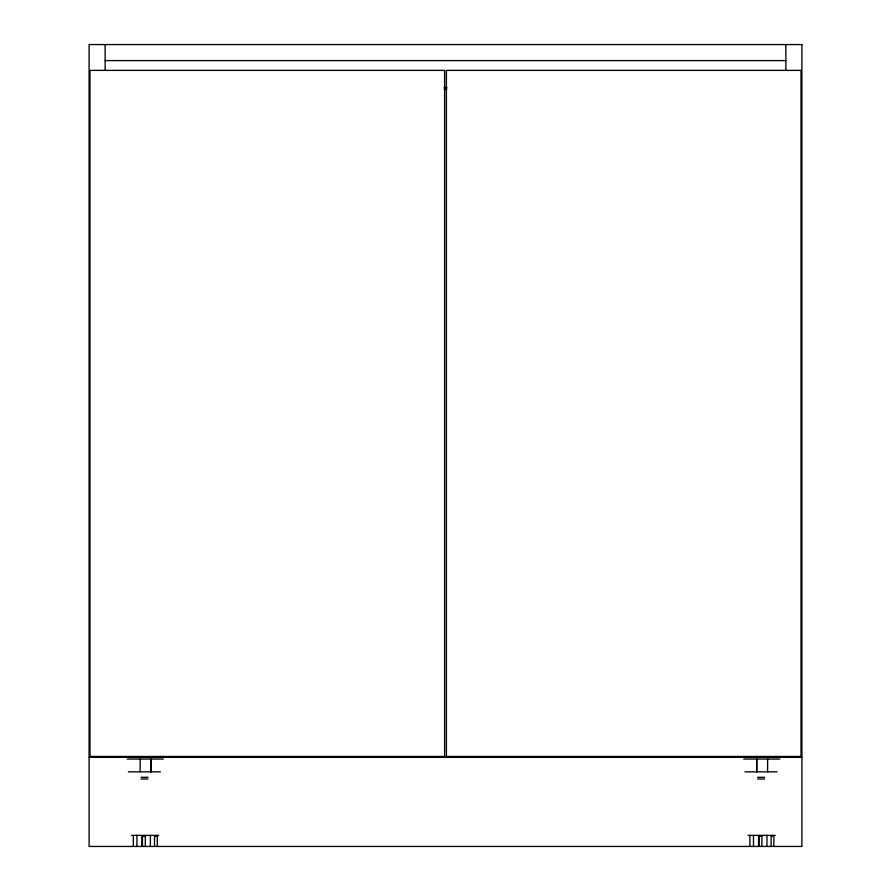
<?xml version="1.0" encoding="UTF-8"?>
<svg xmlns="http://www.w3.org/2000/svg" width="891" height="891" viewBox="0 0 891 891"><rect width="100%" height="100%" fill="white"/><g stroke="black" fill="none" stroke-linecap="round" stroke-linejoin="round"><path stroke-width="1.34" d="M105.138 60.588L785.862 60.588M444.108 87.385L446.892 87.385M444.108 89.1L446.892 89.1M89.1 757.35L801.9 757.35M127.123 759.054L163.343 759.054M743.695 759.054L779.915 759.054M128.393 771.84L160.38 771.84M744.965 771.84L776.952 771.84M141.079 777.297L148.029 777.297M757.651 777.297L764.601 777.297M141.079 779.001L148.029 779.001M757.651 779.001L764.601 779.001M131.445 835.368L158.665 835.368M748.017 835.368L775.237 835.368M145.823 836.215L141.97 836.215L141.97 846.45M762.395 836.215L758.542 836.215L758.542 846.45M785.862 44.55L785.862 70.278M773.856 846.45L773.856 836.215L771.094 836.215L771.094 846.45M767.652 759.054L767.552 771.84M766.951 835.368L766.951 846.45M761.894 836.215L761.894 846.45M759.043 836.215L759.043 846.45M756.771 759.054L756.771 771.84M756.671 759.054L756.671 771.84M753.485 835.368L753.485 846.45M749.888 836.215L749.888 846.45M157.284 846.45L157.284 836.215L154.522 836.215L154.522 846.45M151.08 759.054L151.08 771.84M150.98 759.054L150.98 771.84M150.379 835.368L150.379 846.45M145.322 836.215L145.322 846.45M142.471 836.215L142.471 846.45M140.199 759.054L140.099 771.84M136.913 835.368L136.913 846.45M133.316 836.215L133.316 846.45M105.138 44.55L105.138 70.278M801.9 44.55L89.1 44.55L89.1 846.45L801.9 846.45L801.9 44.55M444.609 70.389L89.991 70.389L89.991 756.459L444.609 756.459L444.609 70.389M801.009 70.389L446.391 70.389L446.391 756.459L801.009 756.459L801.009 70.389"/></g></svg>
